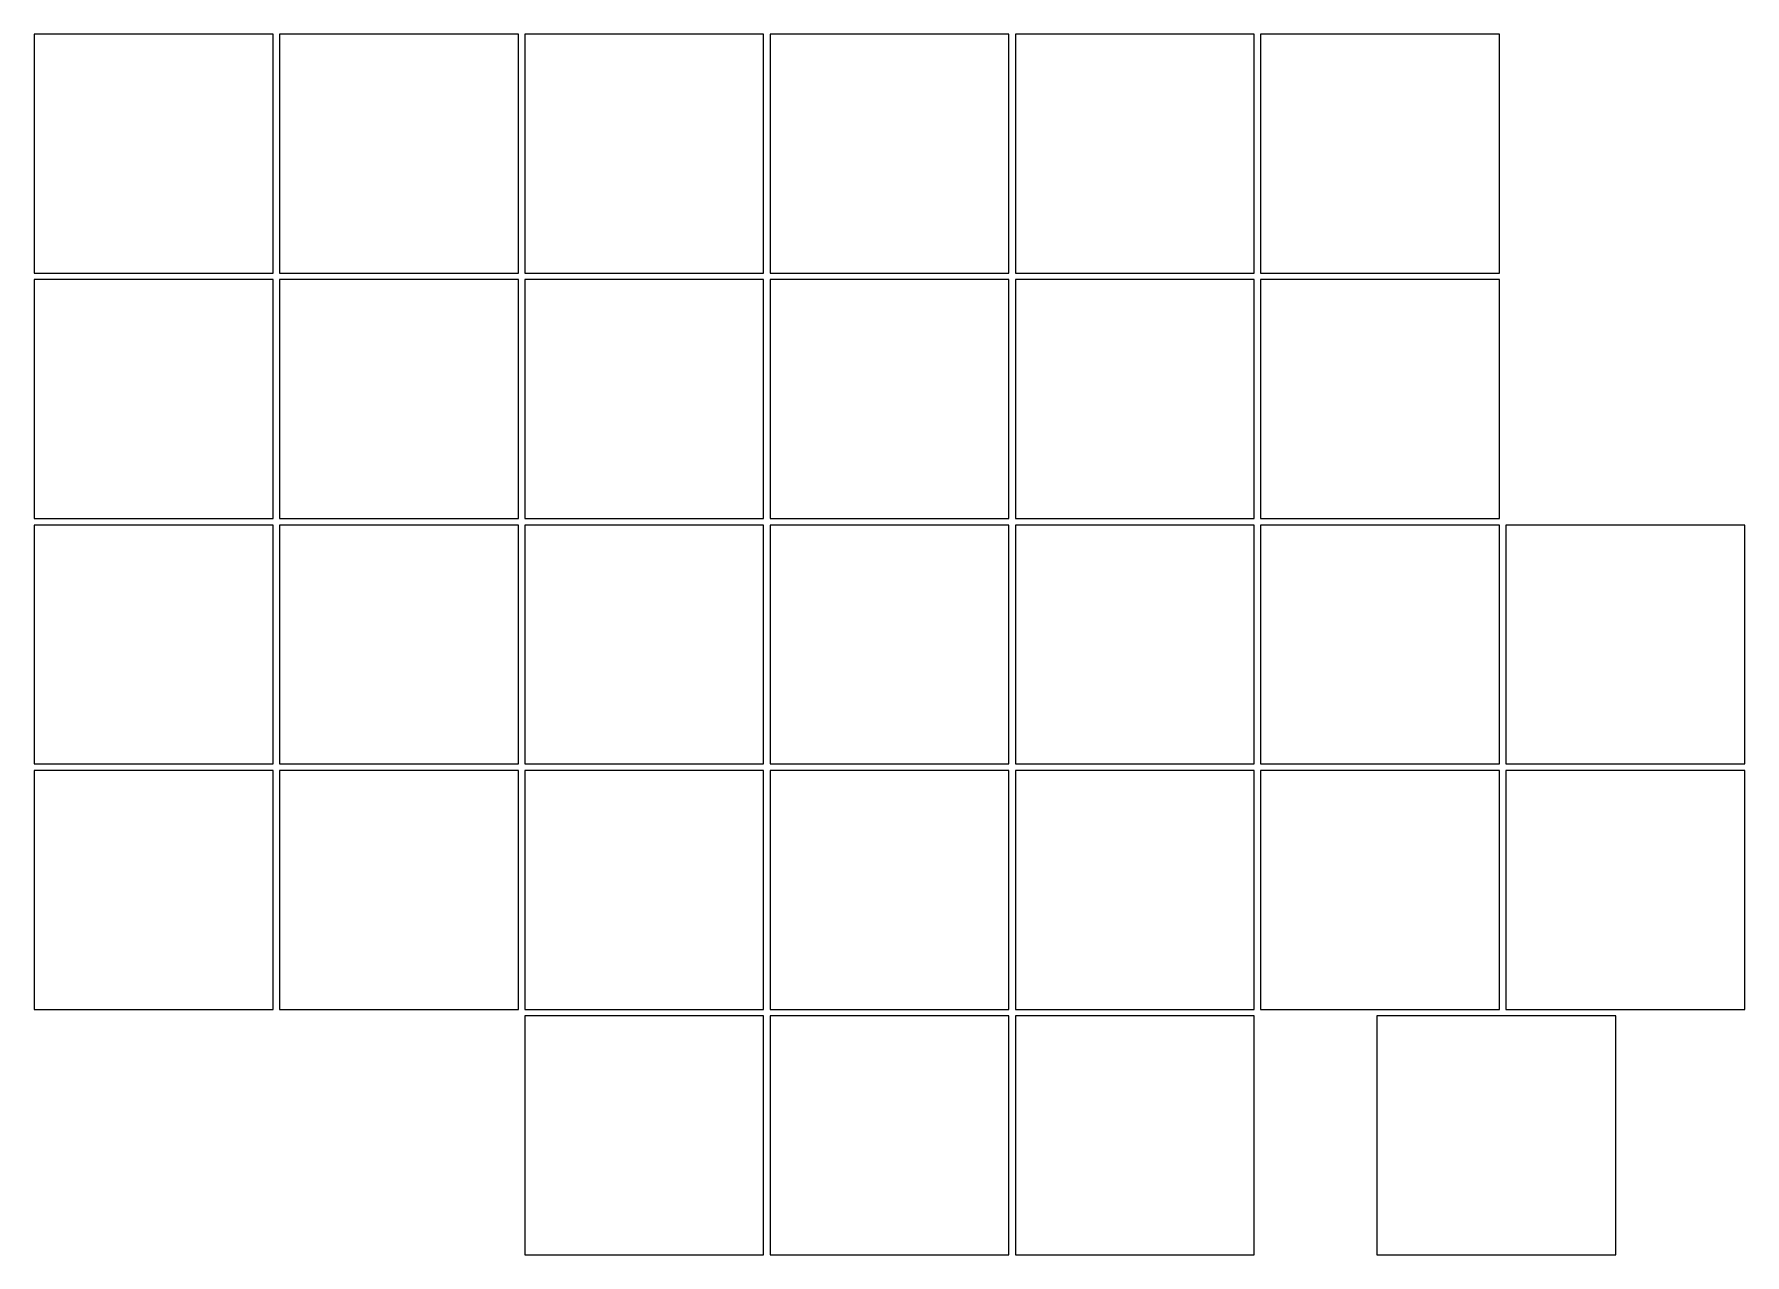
# Model space of a CAD drawing. Header units: millimetres. Extents: x -9 to 123, y -28 to 66.
import ezdxf

# ---------------------------------------------------------------- set-up
doc = ezdxf.new("R2010")
doc.units = ezdxf.units.MM

msp = doc.modelspace()

# ---------------------------------------------------------------- linework, layer by layer
for p, q in [((9.25, 66.25), (-9.25, 66.25)), ((-9.25, 66.25), (-9.25, 47.75)), ((9.25, 47.75), (9.25, 66.25)), ((28.25, 66.25), (9.75, 66.25)), ((9.75, 66.25), (9.75, 47.75)), ((28.25, 47.75), (28.25, 66.25)), ((47.25, 66.25), (28.75, 66.25)), ((28.75, 66.25), (28.75, 47.75)), ((47.25, 47.75), (47.25, 66.25)), ((66.25, 66.25), (47.75, 66.25)), ((47.75, 66.25), (47.75, 47.75)), ((66.25, 47.75), (66.25, 66.25)), ((85.25, 66.25), (66.75, 66.25)), ((66.75, 66.25), (66.75, 47.75)), ((85.25, 47.75), (85.25, 66.25)), ((104.25, 66.25), (85.75, 66.25)), ((85.75, 66.25), (85.75, 47.75)), ((104.25, 47.75), (104.25, 66.25)), ((-9.25, 47.75), (9.25, 47.75)), ((9.75, 47.75), (28.25, 47.75)), ((28.75, 47.75), (47.25, 47.75)), ((47.75, 47.75), (66.25, 47.75)), ((66.75, 47.75), (85.25, 47.75)), ((85.75, 47.75), (104.25, 47.75)), ((9.25, 47.25), (-9.25, 47.25)), ((-9.25, 47.25), (-9.25, 28.75)), ((9.25, 28.75), (9.25, 47.25)), ((28.25, 47.25), (9.75, 47.25)), ((9.75, 47.25), (9.75, 28.75)), ((28.25, 28.75), (28.25, 47.25)), ((47.25, 47.25), (28.75, 47.25)), ((28.75, 47.25), (28.75, 28.75)), ((47.25, 28.75), (47.25, 47.25)), ((66.25, 47.25), (47.75, 47.25)), ((47.75, 47.25), (47.75, 28.75)), ((66.25, 28.75), (66.25, 47.25)), ((85.25, 47.25), (66.75, 47.25)), ((66.75, 47.25), (66.75, 28.75)), ((85.25, 28.75), (85.25, 47.25)), ((104.25, 47.25), (85.75, 47.25)), ((85.75, 47.25), (85.75, 28.75)), ((104.25, 28.75), (104.25, 47.25)), ((-9.25, 28.75), (9.25, 28.75)), ((9.25, 28.25), (-9.25, 28.25)), ((-9.25, 28.25), (-9.25, 9.75)), ((9.25, 9.75), (9.25, 28.25)), ((9.75, 28.75), (28.25, 28.75)), ((28.25, 28.25), (9.75, 28.25)), ((9.75, 28.25), (9.75, 9.75)), ((28.25, 9.75), (28.25, 28.25)), ((28.75, 28.75), (47.25, 28.75)), ((47.25, 28.25), (28.75, 28.25)), ((28.75, 28.25), (28.75, 9.75)), ((47.25, 9.75), (47.25, 28.25)), ((47.75, 28.75), (66.25, 28.75)), ((66.25, 28.25), (47.75, 28.25)), ((47.75, 28.25), (47.75, 9.75)), ((66.25, 9.75), (66.25, 28.25)), ((66.75, 28.75), (85.25, 28.75)), ((85.25, 28.25), (66.75, 28.25)), ((66.75, 28.25), (66.75, 9.75)), ((85.25, 9.75), (85.25, 28.25)), ((85.75, 28.75), (104.25, 28.75)), ((104.25, 28.25), (85.75, 28.25)), ((85.75, 28.25), (85.75, 9.75)), ((104.25, 9.75), (104.25, 28.25)), ((123.25, 28.25), (104.75, 28.25)), ((104.75, 28.25), (104.75, 9.75)), ((123.25, 9.75), (123.25, 28.25)), ((-9.25, 9.75), (9.25, 9.75)), ((9.75, 9.75), (28.25, 9.75)), ((28.75, 9.75), (47.25, 9.75)), ((47.75, 9.75), (66.25, 9.75)), ((66.75, 9.75), (85.25, 9.75)), ((85.75, 9.75), (104.25, 9.75)), ((104.75, 9.75), (123.25, 9.75)), ((9.25, 9.25), (-9.25, 9.25)), ((-9.25, 9.25), (-9.25, -9.25)), ((9.25, -9.25), (9.25, 9.25)), ((28.25, 9.25), (9.75, 9.25)), ((9.75, 9.25), (9.75, -9.25)), ((28.25, -9.25), (28.25, 9.25)), ((47.25, 9.25), (28.75, 9.25)), ((28.75, 9.25), (28.75, -9.25)), ((47.25, -9.25), (47.25, 9.25)), ((66.25, 9.25), (47.75, 9.25)), ((47.75, 9.25), (47.75, -9.25)), ((66.25, -9.25), (66.25, 9.25)), ((85.25, 9.25), (66.75, 9.25)), ((66.75, 9.25), (66.75, -9.25)), ((85.25, -9.25), (85.25, 9.25)), ((104.25, 9.25), (85.75, 9.25)), ((85.75, 9.25), (85.75, -9.25)), ((104.25, -9.25), (104.25, 9.25)), ((123.25, 9.25), (104.75, 9.25)), ((104.75, 9.25), (104.75, -9.25)), ((123.25, -9.25), (123.25, 9.25)), ((-9.25, -9.25), (9.25, -9.25)), ((9.75, -9.25), (28.25, -9.25)), ((28.75, -9.25), (47.25, -9.25)), ((47.75, -9.25), (66.25, -9.25)), ((66.75, -9.25), (85.25, -9.25)), ((85.75, -9.25), (104.25, -9.25)), ((104.75, -9.25), (123.25, -9.25)), ((47.25, -9.75), (28.75, -9.75)), ((28.75, -9.75), (28.75, -28.25)), ((47.25, -28.25), (47.25, -9.75)), ((66.25, -9.75), (47.75, -9.75)), ((47.75, -9.75), (47.75, -28.25)), ((66.25, -28.25), (66.25, -9.75)), ((85.25, -9.75), (66.75, -9.75)), ((66.75, -9.75), (66.75, -28.25)), ((85.25, -28.25), (85.25, -9.75)), ((113.25, -9.75), (94.75, -9.75)), ((94.75, -9.75), (94.75, -28.25)), ((113.25, -28.25), (113.25, -9.75)), ((28.75, -28.25), (47.25, -28.25)), ((47.75, -28.25), (66.25, -28.25)), ((66.75, -28.25), (85.25, -28.25)), ((94.75, -28.25), (113.25, -28.25))]:
    msp.add_line(p, q)

doc.saveas('drawing.dxf')
